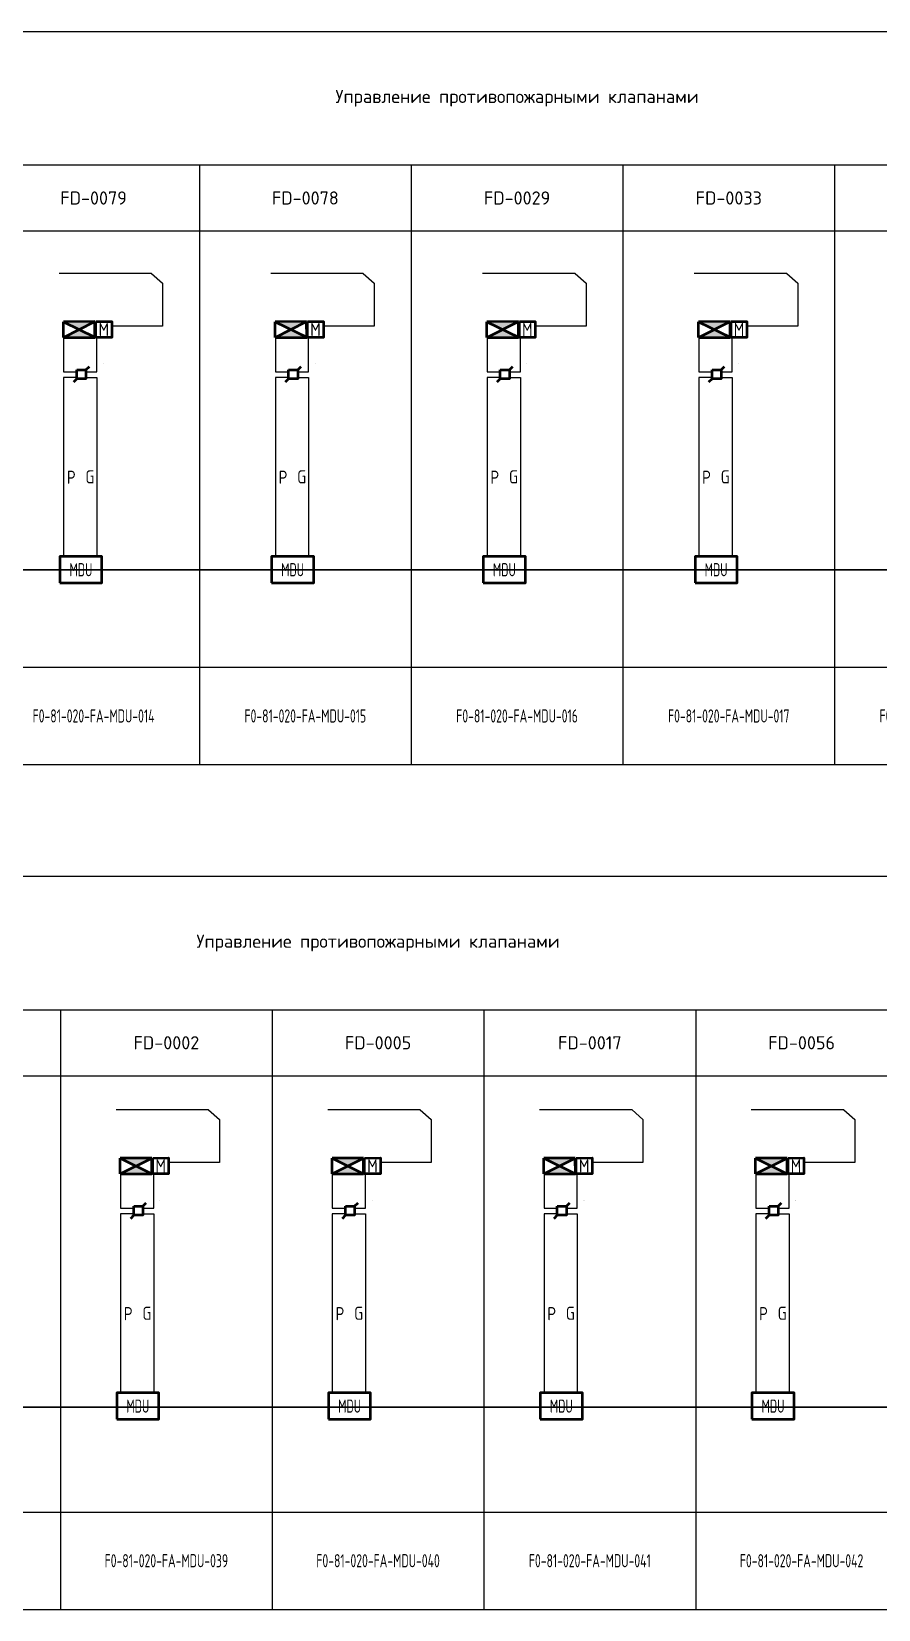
# Model space of a CAD drawing. Header units: millimetres. Extents: x 127230 to 906013, y -355313 to -209225.
# Drawn here: x 688038 to 704124, y -268161 to -238207 of the extents above; entities that cross this region are included whole.
import ezdxf
from ezdxf.enums import TextEntityAlignment as Align

# ---------------------------------------------------------------- set-up
doc = ezdxf.new("R2018")
doc.units = ezdxf.units.MM
doc.linetypes.add('Cплошная', pattern=[0])
for name, color, linetype, lineweight in [('14', 250, 'Continuous', 0), ('АТ_ПС_ИП_025', 1, 'Continuous', 25), ('АТ_ПС_ППКП_025', 5, 'Continuous', 25), ('АТ_ПС_Текст_025', 7, 'Continuous', 25), ('АТ_ПС_Трасса_100', 1, 'Continuous', 100)]:
    doc.layers.add(name, color=color, linetype=linetype, lineweight=lineweight)
doc.layers.add('ПС2', color=230, linetype='Continuous')
doc.styles.add('GLE_OASR_TextStyle', font='GOST2304A.ttf')
doc.styles.get("Standard").update_dxf_attribs({"font": 'gost_0.ttf'})
doc.styles.add('ГОСТ 2.304', font='CS_Gost2304.shx', dxfattribs={"width": 0.8})
doc.styles.add('Текст Т', font='isocpeur.ttf')

# ---------------------------------------------------------------- blocks, each defined once
blk = doc.blocks.new('*T90')
at = {"color": 7, "linetype": 'ByBlock', "transparency": 16777216}
for p, q in [((0, 0), (182448, 0)), ((0, 0), (0, -13917)), ((12084, 0), (12084, -13917)), ((16106, 0), (16106, -13917)), ((48279, 0), (48279, -3786)), ((56323, 0), (56323, -13917)), ((60344, 0), (60344, -13917)), ((68388, 0), (68388, -13917)), ((72409, 0), (72409, -13917)), ((81809, 0), (81809, -13917)), ((91209, 0), (91209, -13917)), ((100609, 0), (100609, -13917)), ((144848, 0), (144848, -13917)), ((154248, 0), (154248, -13917)), ((163648, 0), (163648, -13917)), ((173048, 0), (173048, -13917)), ((182448, 0), (182448, -13917)), ((0, -2533), (12084, -2533)), ((16106, -2533), (182448, -2533)), ((20128, -2533), (20128, -13917)), ((24149, -2533), (24149, -13917)), ((28171, -2533), (28171, -13917)), ((32193, -2533), (32193, -13917)), ((36214, -2533), (36214, -13917)), ((40236, -2533), (40236, -13917)), ((44258, -2533), (44258, -13917)), ((104631, -2533), (104631, -13917)), ((108653, -2533), (108653, -13917)), ((112674, -2533), (112674, -13917)), ((116696, -2533), (116696, -13917)), ((120718, -2533), (120718, -13917)), ((124739, -2533), (124739, -13917)), ((128761, -2533), (128761, -13917)), ((132783, -2533), (132783, -13917)), ((136804, -2533), (136804, -13917)), ((140826, -2533), (140826, -13917)), ((0, -3786), (48279, -3786)), ((56323, -3786), (60344, -3786)), ((68388, -3786), (182448, -3786)), ((0, -12069), (182448, -12069)), ((48279, -12069), (48279, -13917)), ((0, -13917), (182448, -13917))]:
    blk.add_line(p, q, dxfattribs=at)
at = {"color": 0, "linetype": 'ByBlock', "lineweight": -2, "transparency": 16777216}
for p, q in [((48279, -3786), (56323, -3786)), ((48279, -3786), (48279, -12069)), ((60344, -3786), (68388, -3786))]:
    blk.add_line(p, q, dxfattribs=at)
at = {"color": 7, "transparency": 16777216, "char_height": 250, "attachment_point": 5}
for s, insert, width, style in [('Отключение потребителей электропитания по сигналу "Пожар"', (52301, -1266), 8042.13, 'Текст Т'), ('Управление противопожарными клапанами', (58334, -1266), 4020.47, 'Текст Т'), ('Отключение потребителей электропитания по сигналу "Пожар"', (64366, -1266), 8042.13, 'Текст Т'), ('Управление противопожарными клапанами', (70399, -1266), 4020.47, 'Текст Т'), ('Управление противопожарными клапанами', (32193, -1266), 32172.13, 'Текст Т'), ('Управление приточно-вытяжными системами ОВКВ', (77109, -1266), 9398.8, 'Текст Т'), ('Управление приточно-вытяжными системами ОВКВ', (86509, -1266), 9398.8, 'Текст Т'), ('Управление приточно-вытяжными системами ОВКВ', (95909, -1266), 9398.8, 'Текст Т'), ('Управление противопожарными клапанами', (122729, -1266), 44237.13, 'Текст Т'), ('Управление приточно-вытяжными системами ОВКВ', (149548, -1266), 9398.8, 'Текст Т'), ('Управление приточно-вытяжными системами ОВКВ', (158948, -1266), 9398.8, 'Текст Т'), ('Управление приточно-вытяжными системами ОВКВ', (168348, -1266), 9398.8, 'Текст Т'), ('Управление приточно-вытяжными системами ОВКВ', (177748, -1266), 9398.8, 'Текст Т'), ('{\\fGOST type A|b0|i0|c204|p34;\\W1.001;\\C0;Сигнал "Пожар" на IRP-панель СР010, СР011}', (52301, -3160), 8042.13, 'Текст Т'), ('{\\fGOST type A|b0|i0|c204|p34;\\W1.001;\\C0;Сигнал "Пожар" на IRP-панель СР012 СР013}', (64366, -3160), 8042.13, 'Текст Т'), ('Аппаратная пом.137', (6042, -3160), 12083.14, 'Текст Т'), ('FD-0059', (18117, -3160), 4020.47, 'Текст Т'), ('FD-0027', (22139, -3160), 4020.47, 'Текст Т'), ('FD-0034', (26160, -3160), 4020.47, 'Текст Т'), ('FD-0028', (30182, -3160), 4020.47, 'Текст Т'), ('FD-0030', (34204, -3160), 4020.47, 'Текст Т'), ('FD-0062', (46269, -3160), 4020.47, 'Текст Т'), ('FD-0038', (70399, -3160), 4020.47, 'Текст Т'), ('Отключение JS03-UC-1005А/FA-0005А', (77109, -3160), 9398.8, 'Текст Т'), ('Отключение JS03-UC-1005В/FA-0005В', (86509, -3160), 9398.8, 'Текст Т'), ('Отключение JS03-UC-1010/FA-0010', (95909, -3160), 9398.8, 'Текст Т'), ('FD-0065', (106642, -3160), 4020.47, 'Текст Т'), ('FD-0029', (122729, -3160), 4020.47, 'Текст Т'), ('FD-0033', (126750, -3160), 4020.47, 'Текст Т'), ('FD-0046', (130772, -3160), 4020.47, 'Текст Т'), ('FD-0053', (134794, -3160), 4020.47, 'Текст Т'), ('FD-0054', (138815, -3160), 4020.47, 'Текст Т'), ('FD-0055', (142837, -3160), 4020.47, 'Текст Т'), ('Отключение JS03-UC-1004А/FA-0004А', (149548, -3160), 9398.8, 'Текст Т'), ('Отключение JS03-UC-1004В/FA-0004В', (158948, -3160), 9398.8, 'Текст Т'), ('Отключение JS03-UC-1009/FA-0009', (168348, -3160), 9398.8, 'Текст Т'), ('Отключение JS03-UC-1011/FA-0011', (177748, -3160), 9398.8, 'Текст Т'), ('F0-81-020-FA-SIB-001', (14095, -12993), 4020.47, 'ГОСТ 2.304'), ('F0-81-020-FA-MDU-001', (18117, -12993), 4020.47, 'ГОСТ 2.304'), ('F0-81-020-FA-MDU-002', (22139, -12993), 4020.47, 'ГОСТ 2.304'), ('F0-81-020-FA-MDU-003', (26160, -12993), 4020.47, 'ГОСТ 2.304'), ('F0-81-020-FA-MDU-004', (30182, -12993), 4020.47, 'ГОСТ 2.304'), ('F0-81-020-FA-MDU-005', (34204, -12993), 4020.47, 'ГОСТ 2.304'), ('F0-81-020-FA-MDU-006', (38225, -12993), 4020.47, 'ГОСТ 2.304'), ('F0-81-020-FA-MDU-007', (42247, -12993), 4020.47, 'ГОСТ 2.304'), ('F0-81-020-FA-MDU-008', (46269, -12993), 4020.47, 'ГОСТ 2.304'), ('F0-81-020-FA-MR-015, F0-81-020-FA-MR-016', (52301, -12993), 8042.13, 'ГОСТ 2.304'), ('F0-81-020-FA-MDU-009', (58334, -12993), 4020.47, 'ГОСТ 2.304'), ('F0-81-020-FA-MR-017, F0-81-020-FA-MR-018', (64366, -12993), 8042.13, 'ГОСТ 2.304'), ('F0-81-020-FA-MDU-010', (70399, -12993), 4020.47, 'ГОСТ 2.304'), ('F0-81-020-FA-MR-009', (77109, -12993), 9398.8, 'ГОСТ 2.304'), ('F0-81-020-FA-MR-010', (86509, -12993), 9398.8, 'ГОСТ 2.304'), ('F0-81-020-FA-MR-011', (95909, -12993), 9398.8, 'ГОСТ 2.304'), ('F0-81-020-FA-MDU-011', (102620, -12993), 4020.47, 'ГОСТ 2.304'), ('F0-81-020-FA-MDU-012', (106642, -12993), 4020.47, 'ГОСТ 2.304'), ('F0-81-020-FA-MDU-013', (110664, -12993), 4020.47, 'ГОСТ 2.304'), ('F0-81-020-FA-MDU-014', (114685, -12993), 4020.47, 'ГОСТ 2.304'), ('F0-81-020-FA-MDU-015', (118707, -12993), 4020.47, 'ГОСТ 2.304'), ('F0-81-020-FA-MDU-016', (122729, -12993), 4020.47, 'ГОСТ 2.304'), ('F0-81-020-FA-MDU-017', (126750, -12993), 4020.47, 'ГОСТ 2.304'), ('F0-81-020-FA-MDU-018', (130772, -12993), 4020.47, 'ГОСТ 2.304'), ('F0-81-020-FA-MDU-019', (134794, -12993), 4020.47, 'ГОСТ 2.304'), ('F0-81-020-FA-MDU-020', (138815, -12993), 4020.47, 'ГОСТ 2.304'), ('F0-81-020-FA-MDU-021', (142837, -12993), 4020.47, 'ГОСТ 2.304'), ('F0-81-020-FA-MR-005', (149548, -12993), 9398.8, 'ГОСТ 2.304'), ('F0-81-020-FA-MR-006', (158948, -12993), 9398.8, 'ГОСТ 2.304'), ('F0-81-020-FA-MR-007', (168348, -12993), 9398.8, 'ГОСТ 2.304'), ('F0-81-020-FA-MR-008', (177748, -12993), 9398.8, 'ГОСТ 2.304')]:
    blk.add_mtext(s, dxfattribs=dict(at, insert=insert, width=width, style=style))
at = {"color": 0, "transparency": 16777216, "char_height": 250, "attachment_point": 5}
for s, insert, width in [('Контроллер системы пожарной автоматики', (6042, -1266), 12083.14), ('{\\fISOCPEUR|b0|i0|c204|p34;\\T0.95;\\C7;Отключение систем ОВКВ}', (14095, -1893), 4020.47)]:
    blk.add_mtext(s, dxfattribs=dict(at, insert=insert, width=width))
at = {"transparency": 16777216, "char_height": 250, "width": 4020.47, "attachment_point": 5, "style": 'Текст Т'}
for s, insert in [('FD-0063', (38225, -3160)), ('FD-0060', (42247, -3160)), ('FD-0032', (58334, -3160)), ('FD-0037', (102620, -3160)), ('FD-0066', (110664, -3160)), ('FD-0079', (114685, -3160)), ('FD-0078', (118707, -3160))]:
    blk.add_mtext(s, dxfattribs=dict(at, insert=insert))
blk = doc.blocks.new('*U53')
at = {"color": 0, "lineweight": 30, "width": 1.001, "flags": 104}
blk.add_attdef('ТЕКСТ1', text='', height=2.5, dxfattribs=at).set_placement((0.55, 3.27), align=Align.TOP_LEFT)
at = {"color": 0, "lineweight": 0}
blk.add_wipeout([(0, 4.3), (16.02, 4.3), (16.02, 0), (0, 0)], dxfattribs=at)
blk = doc.blocks.new('*U54')
at = {"color": 0, "lineweight": 30, "width": 1.001, "flags": 104}
blk.add_attdef('ТЕКСТ1', text='', height=2.5, dxfattribs=at).set_placement((0.55, 3.27), align=Align.TOP_LEFT)
at = {"color": 0, "lineweight": 0}
blk.add_wipeout([(0, 4.3), (21.07, 4.3), (21.07, 0), (0, 0)], dxfattribs=at)
blk = doc.blocks.new('*U49')
at = {"linetype": 'Continuous', "lineweight": 25}
blk.add_wipeout([(-1.5, -1.5), (-1.5, 1.5), (1.5, 1.5), (1.5, -1.5)], dxfattribs=at)
at = {"color": 0, "linetype": 'Continuous', "lineweight": -2}
for p, q in [((1.5, 1.5), (2.63, 2.63)), ((-1.5, -1.5), (-2.63, -2.63))]:
    blk.add_line(p, q, dxfattribs=at)
blk.add_lwpolyline([(-1.5, 1.5), (1.5, 1.5), (1.5, -1.5), (-1.5, -1.5)], close=True, dxfattribs=at)
blk = doc.blocks.new('*U52')
at = {"linetype": 'Continuous', "lineweight": -2}
h = blk.add_hatch(color=0, dxfattribs=at)
h.dxf.hatch_style = 1
h.paths.add_polyline_path([(-6, 2.97), (-2.98, 1.48), (0, 2.97)])
h.paths.add_polyline_path([(-2.98, 1.48), (-6, -0.03), (0, -0.03), (0, 0)])
at = {"color": 0, "linetype": 'Continuous', "lineweight": -2}
for p, q in [((-6, -0.03), (-6, 2.97)), ((0, 2.97), (-6, 2.97)), ((-6, 2.97), (0, 0)), ((-6, -0.03), (0, 2.97)), ((0, -0.03), (0, 2.97)), ((0, 1.47), (0.18, 1.47)), ((-6, -0.03), (0, -0.03))]:
    blk.add_line(p, q, dxfattribs=at)
blk.add_lwpolyline([(0.18, 2.97), (3.18, 2.97), (3.18, -0.03), (0.18, -0.03)], close=True, dxfattribs=at)
at = {"color": 0, "linetype": 'Continuous', "lineweight": -2, "style": 'GLE_OASR_TextStyle'}
blk.add_text('М', height=2.5, dxfattribs=at).set_placement((1.68, 1.47), align=Align.MIDDLE_CENTER)
blk = doc.blocks.new('*U51')
at = {"color": 0, "linetype": 'Continuous', "lineweight": -2}
blk.add_lwpolyline([(-8, -0.03), (0, -0.03), (0, 4.97), (-8, 4.97)], close=True, dxfattribs=at)
at = {"color": 0, "linetype": 'Continuous', "lineweight": -2, "style": 'ГОСТ 2.304', "width": 0.8, "flags": 4}
blk.add_attdef('НАДПИСЬ', text='', height=2.5, dxfattribs=at).set_placement((-4, 2.47), align=Align.MIDDLE_CENTER)
blk = doc.blocks.new('*U50')
at = {"color": 0, "lineweight": 0}
blk.add_wipeout([(-2.08, 6.13), (-19.65, 6.12), (-19.65, 1.83), (-2.08, 1.83)], dxfattribs=at)
at = {"color": 0, "linetype": 'Cплошная', "lineweight": 25}
for q in [(-19.65, 1.83), (0, 0)]:
    blk.add_line((-2.08, 1.83), q, dxfattribs=at)
at = {"color": 0, "lineweight": 30, "flags": 104}
blk.add_attdef('ТЕКСТ1', text='', height=2.5, dxfattribs=at).set_placement((-2.99, 5.1), align=Align.TOP_RIGHT)
blk = doc.blocks.new('*T92')
at = {"color": 7, "linetype": 'ByBlock', "transparency": 16777216}
for p, q in [((0, 0), (178407, 0)), ((0, 0), (0, -13917)), ((60325, 0), (60325, -13917)), ((69725, 0), (69725, -13917)), ((79125, 0), (79125, -13917)), ((88525, 0), (88525, -13917)), ((97925, 0), (97925, -13917)), ((143520, 0), (143520, -13917)), ((151563, 0), (151563, -13917)), ((160963, 0), (160963, -13917)), ((170363, 0), (170363, -13917)), ((178407, 0), (178407, -13917)), ((0, -2533), (178407, -2533)), ((4022, -2533), (4022, -13917)), ((8043, -2533), (8043, -13917)), ((12065, -2533), (12065, -13917)), ((16087, -2533), (16087, -13917)), ((20108, -2533), (20108, -13917)), ((24130, -2533), (24130, -13917)), ((28152, -2533), (28152, -13917)), ((32173, -2533), (32173, -13917)), ((36195, -2533), (36195, -13917)), ((40217, -2533), (40217, -13917)), ((44238, -2533), (44238, -13917)), ((48260, -2533), (48260, -13917)), ((52282, -2533), (52282, -13917)), ((56303, -2533), (56303, -13917)), ((101947, -2533), (101947, -13917)), ((105968, -2533), (105968, -13917)), ((109990, -2533), (109990, -13917)), ((114012, -2533), (114012, -13917)), ((118033, -2533), (118033, -13917)), ((122055, -2533), (122055, -13917)), ((126077, -2533), (126077, -13917)), ((130098, -2533), (130098, -13917)), ((134120, -2533), (134120, -13917)), ((147542, -2533), (147542, -13917)), ((174385, -2533), (174385, -13917)), ((0, -3786), (178407, -3786)), ((0, -12069), (178407, -12069)), ((0, -13917), (178407, -13917))]:
    blk.add_line(p, q, dxfattribs=at)
at = {"color": 0, "linetype": 'ByBlock', "lineweight": -2, "transparency": 16777216}
blk.add_line((134120, 0), (134120, -2533), dxfattribs=at)
at = {"color": 7, "transparency": 16777216, "char_height": 250, "attachment_point": 5}
for s, insert, width, style in [('Управление противопожарными клапанами', (30162, -1266), 60323.8, 'Текст Т'), ('Управление приточно-вытяжными системами ОВКВ', (65025, -1266), 9398.8, 'Текст Т'), ('Управление приточно-вытяжными системами ОВКВ', (74425, -1266), 9398.8, 'Текст Т'), ('Управление приточно-вытяжными системами ОВКВ', (83825, -1266), 9398.8, 'Текст Т'), ('Управление приточно-вытяжными системами ОВКВ', (93225, -1266), 9398.8, 'Текст Т'), ('Управление приточно-вытяжными системами ОВКВ', (138820, -1266), 9398.8, 'Текст Т'), ('Управление приточно-вытяжными системами ОВКВ', (156263, -1266), 9398.8, 'Текст Т'), ('Управление приточно-вытяжными системами ОВКВ', (165663, -1266), 9398.8, 'Текст Т'), ('FD-0048', (2011, -3160), 4020.47, 'Текст Т'), ('FD-0049', (6032, -3160), 4020.47, 'Текст Т'), ('FD-0044', (10054, -3160), 4020.47, 'Текст Т'), ('FD-0051', (14076, -3160), 4020.47, 'Текст Т'), ('FD-0052', (18097, -3160), 4020.47, 'Текст Т'), ('FD-0042', (22119, -3160), 4020.47, 'Текст Т'), ('FD-0043', (26141, -3160), 4020.47, 'Текст Т'), ('FD-0011', (30162, -3160), 4020.47, 'Текст Т'), ('FD-0007', (34184, -3160), 4020.47, 'Текст Т'), ('FD-0009', (38206, -3160), 4020.47, 'Текст Т'), ('FD-0010', (42227, -3160), 4020.47, 'Текст Т'), ('FD-0018', (46249, -3160), 4020.47, 'Текст Т'), ('FD-0015', (50271, -3160), 4020.47, 'Текст Т'), ('FD-0016', (54292, -3160), 4020.47, 'Текст Т'), ('FD-0017', (58314, -3160), 4020.47, 'Текст Т'), ('Отключение JS03-UC-1001/FA-0001', (65025, -3160), 9398.8, 'Текст Т'), ('Отключение JS03-UC-1002А/FA-0002А', (74425, -3160), 9398.8, 'Текст Т'), ('Отключение JS03-UC-1003/FA-0003', (83825, -3160), 9398.8, 'Текст Т'), ('Отключение JS03-UC-1007/FA-0007', (93225, -3160), 9398.8, 'Текст Т'), ('FD-0019', (99936, -3160), 4020.47, 'Текст Т'), ('FD-0020', (103957, -3160), 4020.47, 'Текст Т'), ('FD-0021', (107979, -3160), 4020.47, 'Текст Т'), ('FD-0002', (112001, -3160), 4020.47, 'Текст Т'), ('FD-0005', (116022, -3160), 4020.47, 'Текст Т'), ('FD-0017', (120044, -3160), 4020.47, 'Текст Т'), ('FD-0056', (124066, -3160), 4020.47, 'Текст Т'), ('FD-0067', (128087, -3160), 4020.47, 'Текст Т'), ('FD-0006', (132109, -3160), 4020.47, 'Текст Т'), ('Отключение JS03-UC-1012/FA-0012', (138820, -3160), 9398.8, 'Текст Т'), ('FD-0013', (145531, -3160), 4020.47, 'Текст Т'), ('FD-0072', (149552, -3160), 4020.47, 'Текст Т'), ('Отключение JS03-UC-1006/FA-0002В', (156263, -3160), 9398.8, 'Текст Т'), ('Отключение JS03-UC-1008/FA-0008', (165663, -3160), 9398.8, 'Текст Т'), ('FD-0014', (172374, -3160), 4020.47, 'Текст Т'), ('FD-0012', (176396, -3160), 4020.47, 'Текст Т'), ('F0-81-020-FA-MDU-022', (2011, -12993), 4020.47, 'ГОСТ 2.304'), ('F0-81-020-FA-MDU-023', (6032, -12993), 4020.47, 'ГОСТ 2.304'), ('F0-81-020-FA-MDU-024', (10054, -12993), 4020.47, 'ГОСТ 2.304'), ('F0-81-020-FA-MDU-025', (14076, -12993), 4020.47, 'ГОСТ 2.304'), ('F0-81-020-FA-MDU-026', (18097, -12993), 4020.47, 'ГОСТ 2.304'), ('F0-81-020-FA-MDU-027', (22119, -12993), 4020.47, 'ГОСТ 2.304'), ('F0-81-020-FA-MDU-028', (26141, -12993), 4020.47, 'ГОСТ 2.304'), ('F0-81-020-FA-MDU-049', (30162, -12993), 4020.47, 'ГОСТ 2.304'), ('F0-81-020-FA-MDU-029', (34184, -12993), 4020.47, 'ГОСТ 2.304'), ('F0-81-020-FA-MDU-030', (38206, -12993), 4020.47, 'ГОСТ 2.304'), ('F0-81-020-FA-MDU-031', (42227, -12993), 4020.47, 'ГОСТ 2.304'), ('F0-81-020-FA-MDU-032', (46249, -12993), 4020.47, 'ГОСТ 2.304'), ('F0-81-020-FA-MDU-033', (50271, -12993), 4020.47, 'ГОСТ 2.304'), ('F0-81-020-FA-MDU-034', (54292, -12993), 4020.47, 'ГОСТ 2.304'), ('F0-81-020-FA-MDU-035', (58314, -12993), 4020.47, 'ГОСТ 2.304'), ('F0-81-020-FA-MR-001', (65025, -12993), 9398.8, 'ГОСТ 2.304'), ('F0-81-020-FA-MR-002', (74425, -12993), 9398.8, 'ГОСТ 2.304'), ('F0-81-020-FA-MR-003', (83825, -12993), 9398.8, 'ГОСТ 2.304'), ('F0-81-020-FA-MR-004', (93225, -12993), 9398.8, 'ГОСТ 2.304'), ('F0-81-020-FA-MDU-036', (99936, -12993), 4020.47, 'ГОСТ 2.304'), ('F0-81-020-FA-MDU-037', (103957, -12993), 4020.47, 'ГОСТ 2.304'), ('F0-81-020-FA-MDU-038', (107979, -12993), 4020.47, 'ГОСТ 2.304'), ('F0-81-020-FA-MDU-039', (112001, -12993), 4020.47, 'ГОСТ 2.304'), ('F0-81-020-FA-MDU-040', (116022, -12993), 4020.47, 'ГОСТ 2.304'), ('F0-81-020-FA-MDU-041', (120044, -12993), 4020.47, 'ГОСТ 2.304'), ('F0-81-020-FA-MDU-042', (124066, -12993), 4020.47, 'ГОСТ 2.304'), ('F0-81-020-FA-MDU-043', (128087, -12993), 4020.47, 'ГОСТ 2.304'), ('F0-81-020-FA-MDU-044', (132109, -12993), 4020.47, 'ГОСТ 2.304'), ('F0-81-020-FA-MR-014', (138820, -12993), 9398.8, 'ГОСТ 2.304'), ('F0-81-020-FA-MDU-045', (145531, -12993), 4020.47, 'ГОСТ 2.304'), ('F0-81-020-FA-MDU-046', (149552, -12993), 4020.47, 'ГОСТ 2.304'), ('F0-81-020-FA-MR-012', (156263, -12993), 9398.8, 'ГОСТ 2.304'), ('F0-81-020-FA-MR-013', (165663, -12993), 9398.8, 'ГОСТ 2.304'), ('F0-81-020-FA-MDU-047', (172374, -12993), 4020.47, 'ГОСТ 2.304'), ('F0-81-020-FA-MDU-048', (176396, -12993), 4020.47, 'ГОСТ 2.304')]:
    blk.add_mtext(s, dxfattribs=dict(at, insert=insert, width=width, style=style))
at = {"color": 0, "transparency": 16777216, "char_height": 250, "attachment_point": 5, "style": 'Текст Т'}
for insert, width in [((116022, -1266), 36193.8), ((147542, -1266), 8042.13), ((174385, -1266), 8042.13)]:
    blk.add_mtext('{\\C7;Управление противопожарными клапанами}', dxfattribs=dict(at, insert=insert, width=width))

msp = doc.modelspace()

# ---------------------------------------------------------------- linework, layer by layer
at = {"layer": '14', "color": 6, "lineweight": 25}
for points in [[(688647, -244015), (688647, -244665), (688899, -244665)], [(692669, -244015), (692669, -244665), (692920, -244665)], [(696690, -244015), (696690, -244665), (696942, -244665)], [(700712, -244015), (700712, -244665), (700964, -244665)], [(689728, -259893), (689728, -260543), (689980, -260543)], [(693750, -259893), (693750, -260543), (694002, -260543)], [(697772, -259893), (697772, -260543), (698024, -260543)], [(701793, -259893), (701793, -260543), (702045, -260543)]]:
    msp.add_lwpolyline(points, dxfattribs=at)
at = {"layer": 'АТ_ПС_Трасса_100', "color": 92, "lineweight": 25, "ltscale": 100}
for points in [[(689071, -244665), (689279, -244665), (689279, -244016)], [(693093, -244665), (693301, -244665), (693301, -244016)], [(697115, -244665), (697323, -244665), (697323, -244016)], [(701136, -244665), (701344, -244665), (701344, -244016)], [(689071, -244772), (689279, -244772), (689279, -248174)], [(693093, -244772), (693301, -244772), (693301, -248174)], [(697115, -244772), (697323, -244772), (697323, -248174)], [(701136, -244772), (701344, -244772), (701344, -248174)], [(690153, -260543), (690361, -260543), (690361, -259894)], [(694174, -260543), (694383, -260543), (694383, -259894)], [(698196, -260543), (698404, -260543), (698404, -259894)], [(702218, -260543), (702426, -260543), (702426, -259894)], [(690153, -260650), (690361, -260650), (690361, -264052)], [(694174, -260650), (694383, -260650), (694383, -264052)], [(698196, -260650), (698404, -260650), (698404, -264052)], [(702218, -260650), (702426, -260650), (702426, -264052)]]:
    msp.add_lwpolyline(points, dxfattribs=at)
at = {"layer": 'АТ_ПС_Трасса_100', "color": 6, "lineweight": 25, "ltscale": 100}
for points in [[(688899, -244772), (688647, -244772), (688647, -248174)], [(692920, -244772), (692669, -244772), (692669, -248174)], [(696942, -244772), (696690, -244772), (696690, -248174)], [(700964, -244772), (700712, -244772), (700712, -248174)], [(689980, -260650), (689728, -260650), (689728, -264052)], [(694002, -260650), (693750, -260650), (693750, -264052)], [(698024, -260650), (697772, -260650), (697772, -264052)], [(702045, -260650), (701793, -260650), (701793, -264052)]]:
    msp.add_lwpolyline(points, dxfattribs=at)

# ---------------------------------------------------------------- block references
for name, p in [('*T90', (574531, -238207)), ('*T92', (578598, -254244))]:
    msp.add_blockref(name, p)
at = {"layer": 'ПС2', "color": 5, "lineweight": 50, "transparency": 33554687, "xscale": 100, "yscale": 100, "zscale": 100, "rotation": 0.1250381865928775}
for p in [(689243, -244011), (693264, -244011), (697286, -244011), (701308, -244011), (690324, -259889), (694346, -259889), (698367, -259889), (702389, -259889)]:
    msp.add_blockref('*U52', p, dxfattribs=at)

# ---------------------------------------------------------------- texts
at = {"layer": 'АТ_ПС_Текст_025', "char_height": 250, "attachment_point": 5, "style": 'GLE_OASR_TextStyle'}
for s, insert in [('P', (688793, -246669)), ('G', (689148, -246661)), ('P', (692815, -246669)), ('G', (693170, -246661)), ('P', (696836, -246669)), ('G', (697192, -246661)), ('P', (700858, -246669)), ('G', (701213, -246661)), ('P', (689875, -262547)), ('G', (690230, -262539)), ('P', (693896, -262547)), ('G', (694252, -262539)), ('P', (697918, -262547)), ('G', (698273, -262539)), ('P', (701940, -262547)), ('G', (702295, -262539))]:
    msp.add_mtext_dynamic_manual_height_columns(s, width=1237.88, gutter_width=12.5, heights=[0], dxfattribs=dict(at, insert=insert))

# ---------------------------------------------------------------- next in the draw order: block references
at = {"layer": 'АТ_ПС_ИП_025', "lineweight": 50, "xscale": 57.51779866433964, "yscale": 57.51779866433964, "zscale": 57.51779866433964}
for p in [(688985, -244714), (693007, -244714), (697028, -244714), (701050, -244714), (690067, -260593), (694088, -260593), (698110, -260593), (702132, -260593)]:
    msp.add_blockref('*U49', p, dxfattribs=at)
at = {"layer": 'АТ_ПС_Текст_025', "linetype": 'Continuous'}
ref = msp.add_blockref('*U50', (690527, -242983), dxfattribs=dict(at, xscale=100, yscale=100, zscale=100))
lines = msp.add_mtext('230 В AC*** ', dxfattribs={"layer": '0', "color": 0, "insert": (690228, -242473), "char_height": 2.5, "attachment_point": 1})
ref.add_attrib('ТЕКСТ1', '', (690228, -242473), dxfattribs={"flags": 104}).embed_mtext(lines)
ref = msp.add_blockref('*U50', (694548, -242983), dxfattribs=dict(at, xscale=100, yscale=100, zscale=100))
lines = msp.add_mtext('230 В AC*** ', dxfattribs={"layer": '0', "color": 0, "insert": (694249, -242473), "char_height": 2.5, "attachment_point": 1})
ref.add_attrib('ТЕКСТ1', '', (694249, -242473), dxfattribs={"flags": 104}).embed_mtext(lines)
ref = msp.add_blockref('*U50', (698570, -242983), dxfattribs=dict(at, xscale=100, yscale=100, zscale=100))
lines = msp.add_mtext('230 В AC*** ', dxfattribs={"layer": '0', "color": 0, "insert": (698271, -242473), "char_height": 2.5, "attachment_point": 1})
ref.add_attrib('ТЕКСТ1', '', (698271, -242473), dxfattribs={"flags": 104}).embed_mtext(lines)
ref = msp.add_blockref('*U50', (702592, -242983), dxfattribs=dict(at, xscale=100, yscale=100, zscale=100))
lines = msp.add_mtext('230 В AC*** ', dxfattribs={"layer": '0', "color": 0, "insert": (702293, -242473), "char_height": 2.5, "attachment_point": 1})
ref.add_attrib('ТЕКСТ1', '', (702293, -242473), dxfattribs={"flags": 104}).embed_mtext(lines)
at = {"layer": 'АТ_ПС_Текст_025', "transparency": 33554636}
ref = msp.add_blockref('*U53', (689338, -244840), dxfattribs=dict(at, xscale=99.99980000000001, yscale=99.99980000000001, zscale=99.99980000000001))
lines = msp.add_mtext('\\W1.0010;*FA-XK-014', dxfattribs={"layer": '0', "color": 0, "insert": (689393, -244513), "char_height": 2.5, "attachment_point": 1})
ref.add_attrib('ТЕКСТ1', '', (689393, -244513), dxfattribs={"flags": 104}).embed_mtext(lines)
ref = msp.add_blockref('*U53', (693360, -244840), dxfattribs=dict(at, xscale=99.99980000000001, yscale=99.99980000000001, zscale=99.99980000000001))
lines = msp.add_mtext('\\W1.0010;*FA-XK-015', dxfattribs={"layer": '0', "color": 0, "insert": (693414, -244513), "char_height": 2.5, "attachment_point": 1})
ref.add_attrib('ТЕКСТ1', '', (693414, -244513), dxfattribs={"flags": 104}).embed_mtext(lines)
ref = msp.add_blockref('*U53', (697381, -244840), dxfattribs=dict(at, xscale=99.99980000000001, yscale=99.99980000000001, zscale=99.99980000000001))
lines = msp.add_mtext('\\W1.0010;*FA-XK-016', dxfattribs={"layer": '0', "color": 0, "insert": (697436, -244513), "char_height": 2.5, "attachment_point": 1})
ref.add_attrib('ТЕКСТ1', '', (697436, -244513), dxfattribs={"flags": 104}).embed_mtext(lines)
ref = msp.add_blockref('*U53', (701403, -244840), dxfattribs=dict(at, xscale=99.99980000000001, yscale=99.99980000000001, zscale=99.99980000000001))
lines = msp.add_mtext('\\W1.0010;*FA-XK-017', dxfattribs={"layer": '0', "color": 0, "insert": (701458, -244513), "char_height": 2.5, "attachment_point": 1})
ref.add_attrib('ТЕКСТ1', '', (701458, -244513), dxfattribs={"flags": 104}).embed_mtext(lines)
at = {"layer": 'АТ_ПС_Текст_025', "transparency": 33554636, "xscale": 99.99980000000001, "yscale": 99.99980000000001, "zscale": 99.99980000000001, "rotation": 90.0000000004073}
for p in [(688531, -247403), (689796, -247403), (692553, -247403), (693818, -247403), (696574, -247403), (697840, -247403), (700596, -247403), (701861, -247403), (689612, -263281), (690878, -263281), (693634, -263281), (694900, -263281), (697656, -263281), (698921, -263281), (701677, -263281), (702943, -263281)]:
    msp.add_blockref('*U54', p, dxfattribs=at)
at = {"layer": 'АТ_ПС_Текст_025', "linetype": 'Continuous'}
ref = msp.add_blockref('*U50', (691608, -258861), dxfattribs=dict(at, xscale=100, yscale=100, zscale=100))
lines = msp.add_mtext('230 В AC*** ', dxfattribs={"layer": '0', "color": 0, "insert": (691309, -258351), "char_height": 2.5, "attachment_point": 1})
ref.add_attrib('ТЕКСТ1', '', (691309, -258351), dxfattribs={"flags": 104}).embed_mtext(lines)
ref = msp.add_blockref('*U50', (695630, -258861), dxfattribs=dict(at, xscale=100, yscale=100, zscale=100))
lines = msp.add_mtext('230 В AC*** ', dxfattribs={"layer": '0', "color": 0, "insert": (695331, -258351), "char_height": 2.5, "attachment_point": 1})
ref.add_attrib('ТЕКСТ1', '', (695331, -258351), dxfattribs={"flags": 104}).embed_mtext(lines)
ref = msp.add_blockref('*U50', (699652, -258861), dxfattribs=dict(at, xscale=100, yscale=100, zscale=100))
lines = msp.add_mtext('230 В AC*** ', dxfattribs={"layer": '0', "color": 0, "insert": (699353, -258351), "char_height": 2.5, "attachment_point": 1})
ref.add_attrib('ТЕКСТ1', '', (699353, -258351), dxfattribs={"flags": 104}).embed_mtext(lines)
ref = msp.add_blockref('*U50', (703673, -258861), dxfattribs=dict(at, xscale=100, yscale=100, zscale=100))
lines = msp.add_mtext('230 В AC*** ', dxfattribs={"layer": '0', "color": 0, "insert": (703374, -258351), "char_height": 2.5, "attachment_point": 1})
ref.add_attrib('ТЕКСТ1', '', (703374, -258351), dxfattribs={"flags": 104}).embed_mtext(lines)
at = {"layer": 'АТ_ПС_Текст_025', "transparency": 33554636}
ref = msp.add_blockref('*U53', (690419, -260718), dxfattribs=dict(at, xscale=99.99980000000001, yscale=99.99980000000001, zscale=99.99980000000001))
lines = msp.add_mtext('\\W1.0010;*FA-XK-030', dxfattribs={"layer": '0', "color": 0, "insert": (690474, -260391), "char_height": 2.5, "attachment_point": 1})
ref.add_attrib('ТЕКСТ1', '', (690474, -260391), dxfattribs={"flags": 104}).embed_mtext(lines)
ref = msp.add_blockref('*U53', (694441, -260718), dxfattribs=dict(at, xscale=99.99980000000001, yscale=99.99980000000001, zscale=99.99980000000001))
lines = msp.add_mtext('\\W1.0010;*FA-XK-040', dxfattribs={"layer": '0', "color": 0, "insert": (694496, -260391), "char_height": 2.5, "attachment_point": 1})
ref.add_attrib('ТЕКСТ1', '', (694496, -260391), dxfattribs={"flags": 104}).embed_mtext(lines)
ref = msp.add_blockref('*U53', (698463, -260718), dxfattribs=dict(at, xscale=99.99980000000001, yscale=99.99980000000001, zscale=99.99980000000001))
lines = msp.add_mtext('\\W1.0010;*FA-XK-041', dxfattribs={"layer": '0', "color": 0, "insert": (698517, -260391), "char_height": 2.5, "attachment_point": 1})
ref.add_attrib('ТЕКСТ1', '', (698517, -260391), dxfattribs={"flags": 104}).embed_mtext(lines)
ref = msp.add_blockref('*U53', (702484, -260718), dxfattribs=dict(at, xscale=99.99980000000001, yscale=99.99980000000001, zscale=99.99980000000001))
lines = msp.add_mtext('\\W1.0010;*FA-XK-042', dxfattribs={"layer": '0', "color": 0, "insert": (702539, -260391), "char_height": 2.5, "attachment_point": 1})
ref.add_attrib('ТЕКСТ1', '', (702539, -260391), dxfattribs={"flags": 104}).embed_mtext(lines)

# ---------------------------------------------------------------- next in the draw order: wipeouts: each hides what was drawn before it
at = {"lineweight": 25}
for points in [[(688576, -248174), (689376, -248174), (689376, -248674), (688576, -248674)], [(692597, -248174), (693397, -248174), (693397, -248674), (692597, -248674)], [(696619, -248174), (697419, -248174), (697419, -248674), (696619, -248674)], [(700641, -248174), (701441, -248174), (701441, -248674), (700641, -248674)], [(689657, -264052), (690457, -264052), (690457, -264552), (689657, -264552)], [(693679, -264052), (694479, -264052), (694479, -264552), (693679, -264552)], [(697701, -264052), (698501, -264052), (698501, -264552), (697701, -264552)], [(701722, -264052), (702522, -264052), (702522, -264552), (701722, -264552)]]:
    msp.add_wipeout(points, dxfattribs=at).dxf.layer = 'АТ_ПС_Трасса_100'

# ---------------------------------------------------------------- next in the draw order: linework, layer by layer
at = {"color": 1, "lineweight": 30}
msp.add_lwpolyline([(578318, -248424), (758046, -248424), (758046, -264320), (577552, -264320), (577552, -248544)], dxfattribs=at)
at = {"layer": '14', "color": 6, "lineweight": 25}
for points in [[(690527, -242983), (690527, -243802), (689560, -243797)], [(694548, -242983), (694548, -243802), (693582, -243797)], [(698570, -242983), (698570, -243802), (697603, -243797)], [(702592, -242983), (702592, -243802), (701625, -243797)], [(691608, -258861), (691608, -259680), (690641, -259676)], [(695630, -258861), (695630, -259680), (694663, -259676)], [(699652, -258861), (699652, -259680), (698685, -259676)], [(703673, -258861), (703673, -259680), (702706, -259676)]]:
    msp.add_lwpolyline(points, dxfattribs=at)

# ---------------------------------------------------------------- next in the draw order: block references
at = {"layer": 'АТ_ПС_ППКП_025', "color": 1, "linetype": 'Continuous', "lineweight": 50}
ref = msp.add_blockref('*U51', (689375, -248670), dxfattribs=dict(at, xscale=100, yscale=100, zscale=100))
ref.add_attrib('НАДПИСЬ', 'MDU', dxfattribs={"layer": '0', "color": 0, "linetype": 'Continuous', "lineweight": -2, "height": 250, "style": 'ГОСТ 2.304', "width": 0.8}).set_placement((688976, -248424), align=Align.MIDDLE_CENTER)
ref = msp.add_blockref('*U51', (693397, -248670), dxfattribs=dict(at, xscale=100, yscale=100, zscale=100))
ref.add_attrib('НАДПИСЬ', 'MDU', dxfattribs={"layer": '0', "color": 0, "linetype": 'Continuous', "lineweight": -2, "height": 250, "style": 'ГОСТ 2.304', "width": 0.8}).set_placement((692997, -248424), align=Align.MIDDLE_CENTER)
ref = msp.add_blockref('*U51', (697419, -248670), dxfattribs=dict(at, xscale=100, yscale=100, zscale=100))
ref.add_attrib('НАДПИСЬ', 'MDU', dxfattribs={"layer": '0', "color": 0, "linetype": 'Continuous', "lineweight": -2, "height": 250, "style": 'ГОСТ 2.304', "width": 0.8}).set_placement((697019, -248424), align=Align.MIDDLE_CENTER)
ref = msp.add_blockref('*U51', (701440, -248670), dxfattribs=dict(at, xscale=100, yscale=100, zscale=100))
ref.add_attrib('НАДПИСЬ', 'MDU', dxfattribs={"layer": '0', "color": 0, "linetype": 'Continuous', "lineweight": -2, "height": 250, "style": 'ГОСТ 2.304', "width": 0.8}).set_placement((701041, -248424), align=Align.MIDDLE_CENTER)
ref = msp.add_blockref('*U51', (690457, -264549), dxfattribs=dict(at, xscale=100, yscale=100, zscale=100))
ref.add_attrib('НАДПИСЬ', 'MDU', dxfattribs={"layer": '0', "color": 0, "linetype": 'Continuous', "lineweight": -2, "height": 250, "style": 'ГОСТ 2.304', "width": 0.8}).set_placement((690057, -264302), align=Align.MIDDLE_CENTER)
ref = msp.add_blockref('*U51', (694479, -264549), dxfattribs=dict(at, xscale=100, yscale=100, zscale=100))
ref.add_attrib('НАДПИСЬ', 'MDU', dxfattribs={"layer": '0', "color": 0, "linetype": 'Continuous', "lineweight": -2, "height": 250, "style": 'ГОСТ 2.304', "width": 0.8}).set_placement((694079, -264302), align=Align.MIDDLE_CENTER)
ref = msp.add_blockref('*U51', (698500, -264549), dxfattribs=dict(at, xscale=100, yscale=100, zscale=100))
ref.add_attrib('НАДПИСЬ', 'MDU', dxfattribs={"layer": '0', "color": 0, "linetype": 'Continuous', "lineweight": -2, "height": 250, "style": 'ГОСТ 2.304', "width": 0.8}).set_placement((698101, -264302), align=Align.MIDDLE_CENTER)
ref = msp.add_blockref('*U51', (702522, -264549), dxfattribs=dict(at, xscale=100, yscale=100, zscale=100))
ref.add_attrib('НАДПИСЬ', 'MDU', dxfattribs={"layer": '0', "color": 0, "linetype": 'Continuous', "lineweight": -2, "height": 250, "style": 'ГОСТ 2.304', "width": 0.8}).set_placement((702122, -264302), align=Align.MIDDLE_CENTER)

doc.saveas('drawing.dxf')
